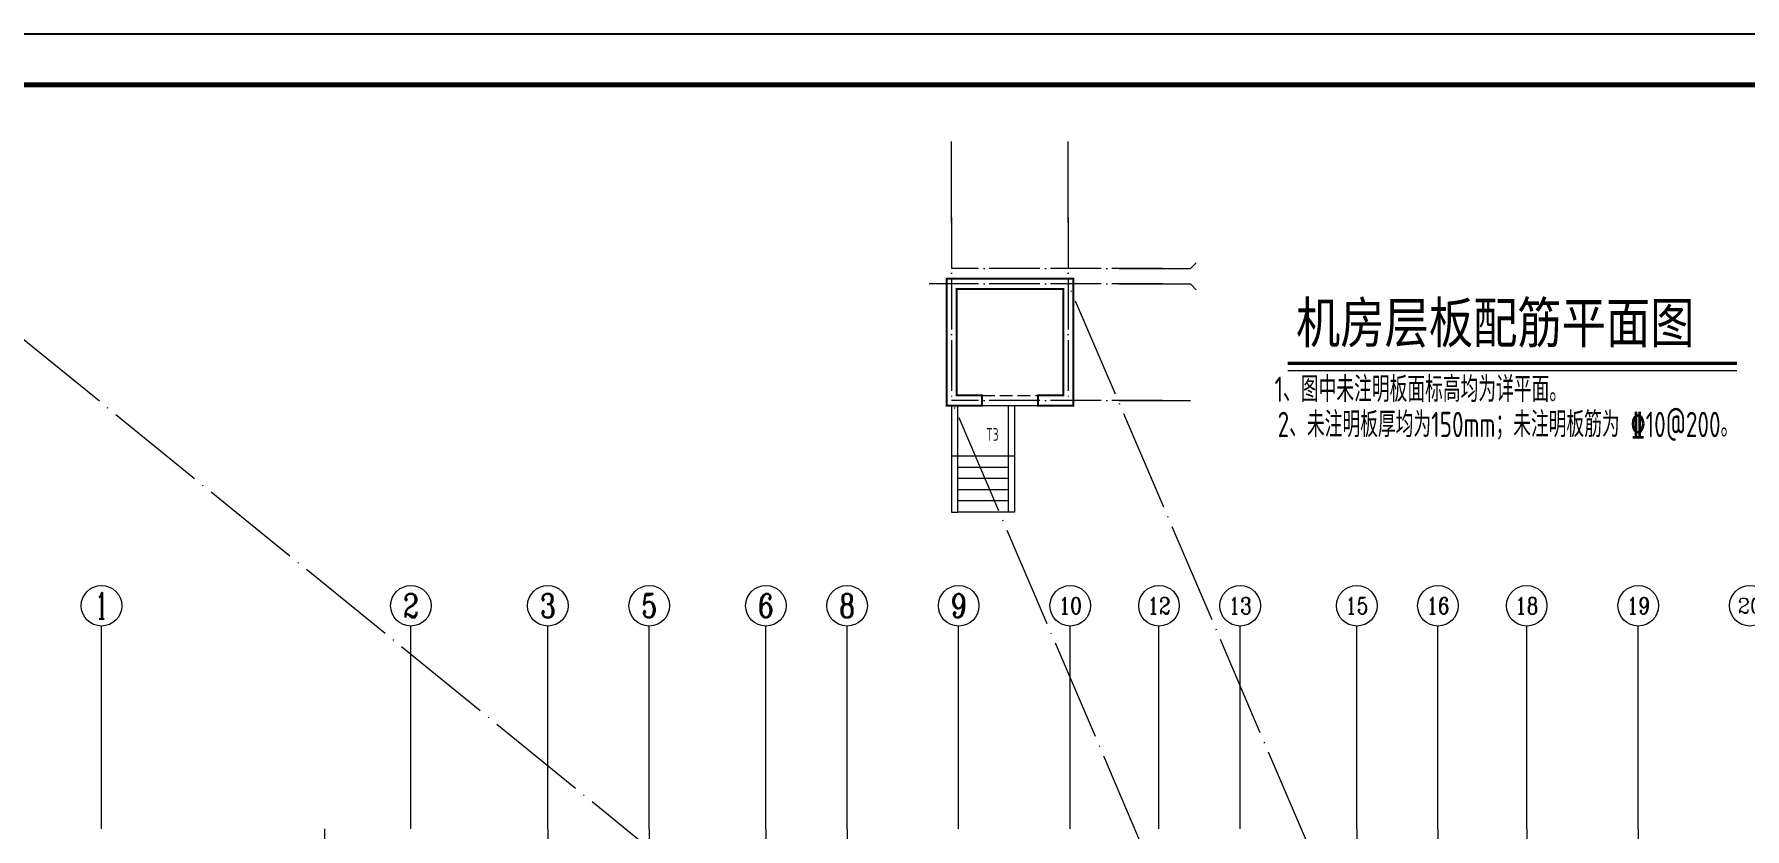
# Model space of a CAD drawing. Extents: x -129922 to 1190196, y -520662 to 139923.
# Drawn here: x 585409 to 619136, y -416057 to -400384 of the extents above; entities that cross this region are included whole.
import ezdxf
from ezdxf.enums import TextEntityAlignment as Align

# ---------------------------------------------------------------- set-up
doc = ezdxf.new("R2010")
doc.units = 0
doc.header["$LTSCALE"] = 1000
doc.header["$MEASUREMENT"] = 0
doc.linetypes.add('DASH', pattern=[0.35, 0.25, -0.1])
doc.linetypes.add('DOTE', pattern=[2.42, 2, -0.2, 0.02, -0.2])
for name, color, linetype, lineweight in [('A-平面-楼梯电梯、台阶坡道', 2, 'Continuous', 15), ('A-标注-轴号', 3, 'Continuous', 15), ('A-标注-轴号文字', 7, 'Continuous', 15), ('A-轴线-塔楼', 1, 'DOTE', 9), ('A-轴线-隔墙', 41, 'DOTE', 9), ('S-墙柱-WALL', 6, 'Continuous', 20), ('S-板-BEAM', 4, 'DASH', 20), ('S-板-BEAM-CON', 2, 'Continuous', 20), ('S-板-文字', 7, 'Continuous', 20), ('S-板-楼板负筋文字', 7, 'Continuous', 20), ('S-轴网-轴号', 3, 'Continuous', 20), ('S-轴网-轴线', 1, 'DOTE', 9), ('S-通用-TEXT', 7, 'Continuous', 20)]:
    doc.layers.add(name, color=color, linetype=linetype, lineweight=lineweight)
doc.layers.add('Y-云图图框', color=7, linetype='Continuous')
doc.styles.add('_TCH_AXIS', font='COMPLEX.shx', dxfattribs={"bigfont": 'hztxt.shx'})
doc.styles.add('_YT_Name', font='', dxfattribs={"width": 0.8})
doc.styles.add('_YT_Sign_Text', font='ros.shx', dxfattribs={"width": 0.8, "bigfont": 'hztxt.shx'})
doc.styles.add('COMPLEX', font='COMPLEX')
doc.styles.get("Standard").update_dxf_attribs({"font": 'gbenor.shx', "bigfont": 'gbcbig.shx'})
doc.styles.add('TSSD_Rein', font='tssdeng.shx', dxfattribs={"width": 0.7, "bigfont": 'hztxt.shx'})
doc.styles.add('样式 1', font='tssdeng.shx', dxfattribs={"width": 0.7, "bigfont": 'tssdchn.shx'})
doc.styles.add('黑体', font='', dxfattribs={"width": 0.8})
doc.styles.get('_YT_Name').set_extended_font_data('SimHei')
doc.styles.get('黑体').set_extended_font_data('SimHei')

# ---------------------------------------------------------------- blocks, each defined once
blk = doc.blocks.new('ECMCTK_A1_横_单行图名--0')
at = {"color": 4}
blk.add_lwpolyline([(0, 0), (841, 0), (841, 594), (0, 594)], close=True, dxfattribs=at)
at = {"const_width": 1}
blk.add_lwpolyline([(25, 10), (831, 10), (831, 584), (25, 584)], close=True, dxfattribs=at)
at = {"color": 80, "flags": 3}
for tag, height, p in [('YTHQINS', 3, (34.31, 585.5)), ('ECMCKEY', 3, (292.07, 288.23)), ('YTTQINS', 5.62, (848.03, 12.81)), ('YTFRAME', 3, (652.76, 5.84)), ('YTBARCODE_T1', 3, (749.78, 5.95))]:
    blk.add_attdef(tag, text='', height=height, dxfattribs=at).set_placement(p, align=Align.MIDDLE_CENTER)
for tag, height, style, width, p in [('证书编号', 4, '_YT_Sign_Text', 0.8, (708.87, 43.81)), ('审查批准号', 4, '_YT_Sign_Text', 0.8, (761.06, 43.81)), ('工程号', 4, '_YT_Sign_Text', 0.5, (804.08, 44.12)), ('设计单位', 6, '_YT_Name', 0.8, (623.75, 38.6)), ('建设单位', 4, '_YT_Sign_Text', 0.8, (734.96, 36.11)), ('阶段', 4, '_YT_Sign_Text', 0.8, (804.08, 35.81)), ('项目号', 4, '_YT_Sign_Text', 0.5, (822.08, 33.72)), ('项目名称', 4, '_YT_Sign_Text', 0.8, (734.96, 28.11)), ('专业', 4, '_YT_Sign_Text', 0.8, (804.08, 27.31)), ('图纸编号', 4, '_YT_Sign_Text', 0.5, (803.93, 19.36)), ('图纸名称', 4.5, '_YT_Name', 0.8, (735.39, 15.06)), ('版本号', 4, '_YT_Sign_Text', 0.8, (822.08, 13)), ('出图比例', 4.2, '_YT_Sign_Text', 0.8, (681.82, 11.78)), ('日期', 4, '_YT_Sign_Text', 0.5, (803.88, 12.13))]:
    blk.add_attdef(tag, text='', height=height, dxfattribs=dict(style=style, width=width)).set_placement(p, align=Align.CENTER)
at = {"style": '_YT_Sign_Text', "width": 0.8, "flags": 3}
for tag, p, height in [('[审定人]', (590.95, 27.81), 4.1), ('{审定人}', (605.87, 26.45), 6.24), ('[校对人]', (642.23, 27.82), 4.1), ('{校对人}', (658.35, 26.53), 6.24), ('[审核人]', (591.01, 19.76), 4.1), ('{审核人}', (606.98, 18.44), 6.24), ('[设计人]', (642.47, 20.21), 4.1), ('{设计人}', (658.48, 18.54), 6.24), ('{项目负责人}', (608.28, 10.72), 6.24), ('{专业负责人}', (658.58, 10.36), 6.24), ('[项目负责人]', (590.78, 12.01), 4.1), ('[专业负责人]', (642.74, 11.77), 4.1)]:
    blk.add_attdef(tag, p, '', height=height, dxfattribs=at)
at = {"color": 80, "flags": 3}
for tag, p in [('YTQRCODE', (551.04, 11.91)), ('YTBZSIT', (25, 10)), ('EXT_TK_LEFT', (25, 10))]:
    blk.add_attdef(tag, p, '', height=3, dxfattribs=at)
blk = doc.blocks.new('_AXISO')
blk.add_circle((0, 0), 0.5)
at = {"layer": 'S-板-文字', "style": 'COMPLEX', "width": 1.041667}
blk.add_attdef('A', text='', height=0.56, dxfattribs=at).set_placement((-0.25, -0.28), (0.25, -0.28), align=Align.FIT)
blk = doc.blocks.new('ZHOUWANG3')
at = {"layer": 'A-标注-轴号'}
for p, q in [((88652, 248942), (88652, 252942)), ((94752, 248942), (94752, 252942)), ((97452, 248942), (97452, 252942)), ((99452, 248942), (99452, 252942)), ((101752, 248942), (101752, 252942)), ((103352, 248942), (103352, 252942)), ((105552, 248942), (105552, 252942)), ((107752, 248942), (107752, 252942)), ((109502, 248942), (109502, 252942)), ((111102, 248942), (111102, 252942)), ((113402, 248942), (113402, 252942)), ((115002, 248942), (115002, 252942)), ((116752, 248942), (116752, 252942)), ((118952, 248942), (118952, 252942))]:
    blk.add_line(p, q, dxfattribs=at)
at = {"layer": 'A-轴线-塔楼', "linetype": 'DOTE', "ltscale": 0.5}
for p, q in [((97452, 248942), (97452, 241486)), ((99452, 248942), (99452, 244136)), ((101752, 248942), (101752, 241486)), ((103352, 248942), (103352, 239686)), ((113402, 248942), (113402, 243076)), ((115002, 248942), (115002, 241486)), ((116752, 248942), (116752, 239686)), ((118952, 248942), (118952, 226834))]:
    blk.add_line(p, q, dxfattribs=at)
at = {"layer": 'A-轴线-隔墙', "ltscale": 0.5}
blk.add_line((93052, 236186), (93052, 248942), dxfattribs=at)
at = {"layer": 'A-标注-轴号'}
ref = blk.add_blockref('_AXISO', (88652, 253342), dxfattribs=dict(at, xscale=800, yscale=800, zscale=800))
ref.add_attrib('A', '1', dxfattribs={"layer": 'A-标注-轴号文字', "height": 515, "style": '_TCH_AXIS'}).set_placement((88542, 253085), (88762, 253085), align=Align.FIT)
ref = blk.add_blockref('_AXISO', (94752, 253342), dxfattribs=dict(at, xscale=800, yscale=800, zscale=800))
ref.add_attrib('A', '2', dxfattribs={"layer": 'A-标注-轴号文字', "height": 466, "style": '_TCH_AXIS'}).set_placement((94597, 253109), (94907, 253109), align=Align.FIT)
ref = blk.add_blockref('_AXISO', (97452, 253342), dxfattribs=dict(at, xscale=800, yscale=800, zscale=800))
ref.add_attrib('A', '3', dxfattribs={"layer": 'A-标注-轴号文字', "height": 466, "style": '_TCH_AXIS'}).set_placement((97297, 253109), (97607, 253109), align=Align.FIT)
ref = blk.add_blockref('_AXISO', (99452, 253342), dxfattribs=dict(at, xscale=800, yscale=800, zscale=800))
ref.add_attrib('A', '5', dxfattribs={"layer": 'A-标注-轴号文字', "height": 466, "style": '_TCH_AXIS'}).set_placement((99297, 253109), (99607, 253109), align=Align.FIT)
ref = blk.add_blockref('_AXISO', (101752, 253342), dxfattribs=dict(at, xscale=800, yscale=800, zscale=800))
ref.add_attrib('A', '6', dxfattribs={"layer": 'A-标注-轴号文字', "height": 466, "style": '_TCH_AXIS'}).set_placement((101597, 253109), (101907, 253109), align=Align.FIT)
ref = blk.add_blockref('_AXISO', (103352, 253342), dxfattribs=dict(at, xscale=800, yscale=800, zscale=800))
ref.add_attrib('A', '8', dxfattribs={"layer": 'A-标注-轴号文字', "height": 466, "style": '_TCH_AXIS'}).set_placement((103197, 253109), (103507, 253109), align=Align.FIT)
ref = blk.add_blockref('_AXISO', (105552, 253342), dxfattribs=dict(at, xscale=800, yscale=800, zscale=800))
ref.add_attrib('A', '9', dxfattribs={"layer": 'A-标注-轴号文字', "height": 466, "style": '_TCH_AXIS'}).set_placement((105397, 253109), (105707, 253109), align=Align.FIT)
ref = blk.add_blockref('_AXISO', (107752, 253342), dxfattribs=dict(at, xscale=800, yscale=800, zscale=800))
ref.add_attrib('A', '10', dxfattribs={"layer": 'A-标注-轴号文字', "height": 328.4, "style": '_TCH_AXIS'}).set_placement((107525, 253178), (107979, 253178), align=Align.FIT)
ref = blk.add_blockref('_AXISO', (109502, 253342), dxfattribs=dict(at, xscale=800, yscale=800, zscale=800))
ref.add_attrib('A', '12', dxfattribs={"layer": 'A-标注-轴号文字', "height": 328.4, "style": '_TCH_AXIS'}).set_placement((109275, 253178), (109729, 253178), align=Align.FIT)
ref = blk.add_blockref('_AXISO', (111102, 253342), dxfattribs=dict(at, xscale=800, yscale=800, zscale=800))
ref.add_attrib('A', '13', dxfattribs={"layer": 'A-标注-轴号文字', "height": 328.4, "style": '_TCH_AXIS'}).set_placement((110875, 253178), (111329, 253178), align=Align.FIT)
ref = blk.add_blockref('_AXISO', (113402, 253342), dxfattribs=dict(at, xscale=800, yscale=800, zscale=800))
ref.add_attrib('A', '15', dxfattribs={"layer": 'A-标注-轴号文字', "height": 328.4, "style": '_TCH_AXIS'}).set_placement((113175, 253178), (113629, 253178), align=Align.FIT)
ref = blk.add_blockref('_AXISO', (115002, 253342), dxfattribs=dict(at, xscale=800, yscale=800, zscale=800))
ref.add_attrib('A', '16', dxfattribs={"layer": 'A-标注-轴号文字', "height": 328.4, "style": '_TCH_AXIS'}).set_placement((114775, 253178), (115229, 253178), align=Align.FIT)
ref = blk.add_blockref('_AXISO', (116752, 253342), dxfattribs=dict(at, xscale=800, yscale=800, zscale=800))
ref.add_attrib('A', '18', dxfattribs={"layer": 'A-标注-轴号文字', "height": 328.4, "style": '_TCH_AXIS'}).set_placement((116525, 253178), (116979, 253178), align=Align.FIT)
ref = blk.add_blockref('_AXISO', (118952, 253342), dxfattribs=dict(at, xscale=800, yscale=800, zscale=800))
ref.add_attrib('A', '19', dxfattribs={"layer": 'A-标注-轴号文字', "height": 328.4, "style": '_TCH_AXIS'}).set_placement((118725, 253178), (119179, 253178), align=Align.FIT)
ref = blk.add_blockref('_AXISO', (121152, 253342), dxfattribs=dict(at, xscale=800, yscale=800, zscale=800))
ref.add_attrib('A', '20', dxfattribs={"layer": 'A-标注-轴号文字', "height": 294.3, "style": '_TCH_AXIS'}).set_placement((120914, 253195), (121390, 253195), align=Align.FIT)

msp = doc.modelspace()

# ---------------------------------------------------------------- linework, layer by layer
at = {"layer": 'A-平面-楼梯电梯、台阶坡道', "elevation": 0}
for points in [[(603498.1, -407708.8), (603498.1, -409808.8), (603618.1, -409808.8), (603618.1, -407708.8)], [(604738.1, -407708.8), (604738.1, -409808.8), (604618.1, -409808.8), (604618.1, -407708.8)], [(604738.1, -408708.8), (603498.1, -408708.8)], [(604618.1, -408928.8), (603618.1, -408928.8)], [(604618.1, -409148.8), (603618.1, -409148.8)], [(604618.1, -409368.8), (603618.1, -409368.8)], [(604618.1, -409588.8), (603618.1, -409588.8)], [(604618.1, -409808.8), (603618.1, -409808.8)]]:
    msp.add_lwpolyline(points, dxfattribs=at)
at = {"layer": 'S-墙柱-WALL', "const_width": 40}
msp.add_lwpolyline([(603398.1, -407708.8), (604098.1, -407708.8), (604098.1, -407508.8), (603598.1, -407508.8), (603598.1, -405408.8), (605698.1, -405408.8), (605698.1, -407508.8), (605198.1, -407508.8), (605198.1, -407708.8), (605898.1, -407708.8), (605898.1, -405208.8), (603398.1, -405208.8)], close=True, dxfattribs=at)
at = {"layer": 'S-板-BEAM'}
msp.add_lwpolyline([(604098.1, -407508.8), (605198.1, -407508.8)], dxfattribs=at)
at = {"layer": 'S-板-BEAM-CON'}
msp.add_lwpolyline([(604098.1, -407708.8), (605198.1, -407708.8)], dxfattribs=at)
at = {"layer": 'S-轴网-轴号'}
for p, q in [((603498.1, -404097.9), (603498.1, -402499.2)), ((605798.1, -404097.9), (605798.1, -402499.2)), ((606800.5, -405008.8), (608204.9, -405008.8)), ((608322.1, -404891.6), (608204.9, -405008.8)), ((606800.5, -405308.8), (608204.9, -405308.8)), ((608322.1, -405425.9), (608204.9, -405308.8)), ((606800.5, -407608.8), (608204.9, -407608.8))]:
    msp.add_line(p, q, dxfattribs=at)
at = {"layer": 'S-轴网-轴线', "ltscale": 0.5}
for p, q in [((607656.3, -405008.8), (603498.1, -405008.8)), ((607656.3, -405308.8), (603056.7, -405308.8)), ((607656.3, -407608.8), (603498.1, -407608.8))]:
    msp.add_line(p, q, dxfattribs=at)
for points in [[(603498.1, -403997.9), (603498.1, -407608.8)], [(605798.1, -403997.9), (605798.1, -407608.8)]]:
    msp.add_lwpolyline(points, dxfattribs=at)
at = {"layer": 'S-轴网-轴线'}
for points in [[(611486.2, -418612.6), (605798.1, -405308.8)], [(599836.2, -418312.6), (584005.6, -405438.1)], [(609186.2, -420912.6), (603498.1, -407608.8)]]:
    msp.add_lwpolyline(points, dxfattribs=at)
at = {"layer": 'S-通用-TEXT', "const_width": 70}
msp.add_lwpolyline([(610124.9, -406875.9), (618980.7, -406875.9)], dxfattribs=at)
at = {"layer": 'S-通用-TEXT'}
msp.add_lwpolyline([(610124.9, -407015.9), (618980.7, -407015.9)], dxfattribs=at)

# ---------------------------------------------------------------- block references
msp.add_blockref('ZHOUWANG3', (498084.3, -664999))
at = {"layer": 'Y-云图图框', "xscale": 100, "yscale": 100, "zscale": 100}
msp.add_blockref('ECMCTK_A1_横_单行图名--0', (569976.1, -459784.2), dxfattribs=at)

# ---------------------------------------------------------------- texts
at = {"layer": 'S-板-楼板负筋文字', "linetype": 'Continuous', "style": '样式 1', "width": 0.7}
msp.add_text('T3', height=250, dxfattribs=at).set_placement((604175.7, -408403.9))
at = {"layer": 'S-通用-TEXT'}
for s, height, style, width, p in [('机房层板配筋平面图', 800, '黑体', 0.8, (610288.2, -406472.5)), ('2、未注明板厚均为150mm；未注明板筋为 \x8410@200。', 500, 'TSSD_Rein', 0.7, (609924.8, -408332.1))]:
    msp.add_text(s, height=height, dxfattribs=dict(at, style=style, width=width)).set_placement(p)
at = {"layer": 'S-通用-TEXT', "color": 6, "style": 'TSSD_Rein', "width": 0.7}
msp.add_text('1、图中未注明板面标高均为详平面。', height=500, dxfattribs=at).set_placement((609865.7, -407637.2))

doc.saveas('drawing.dxf')
